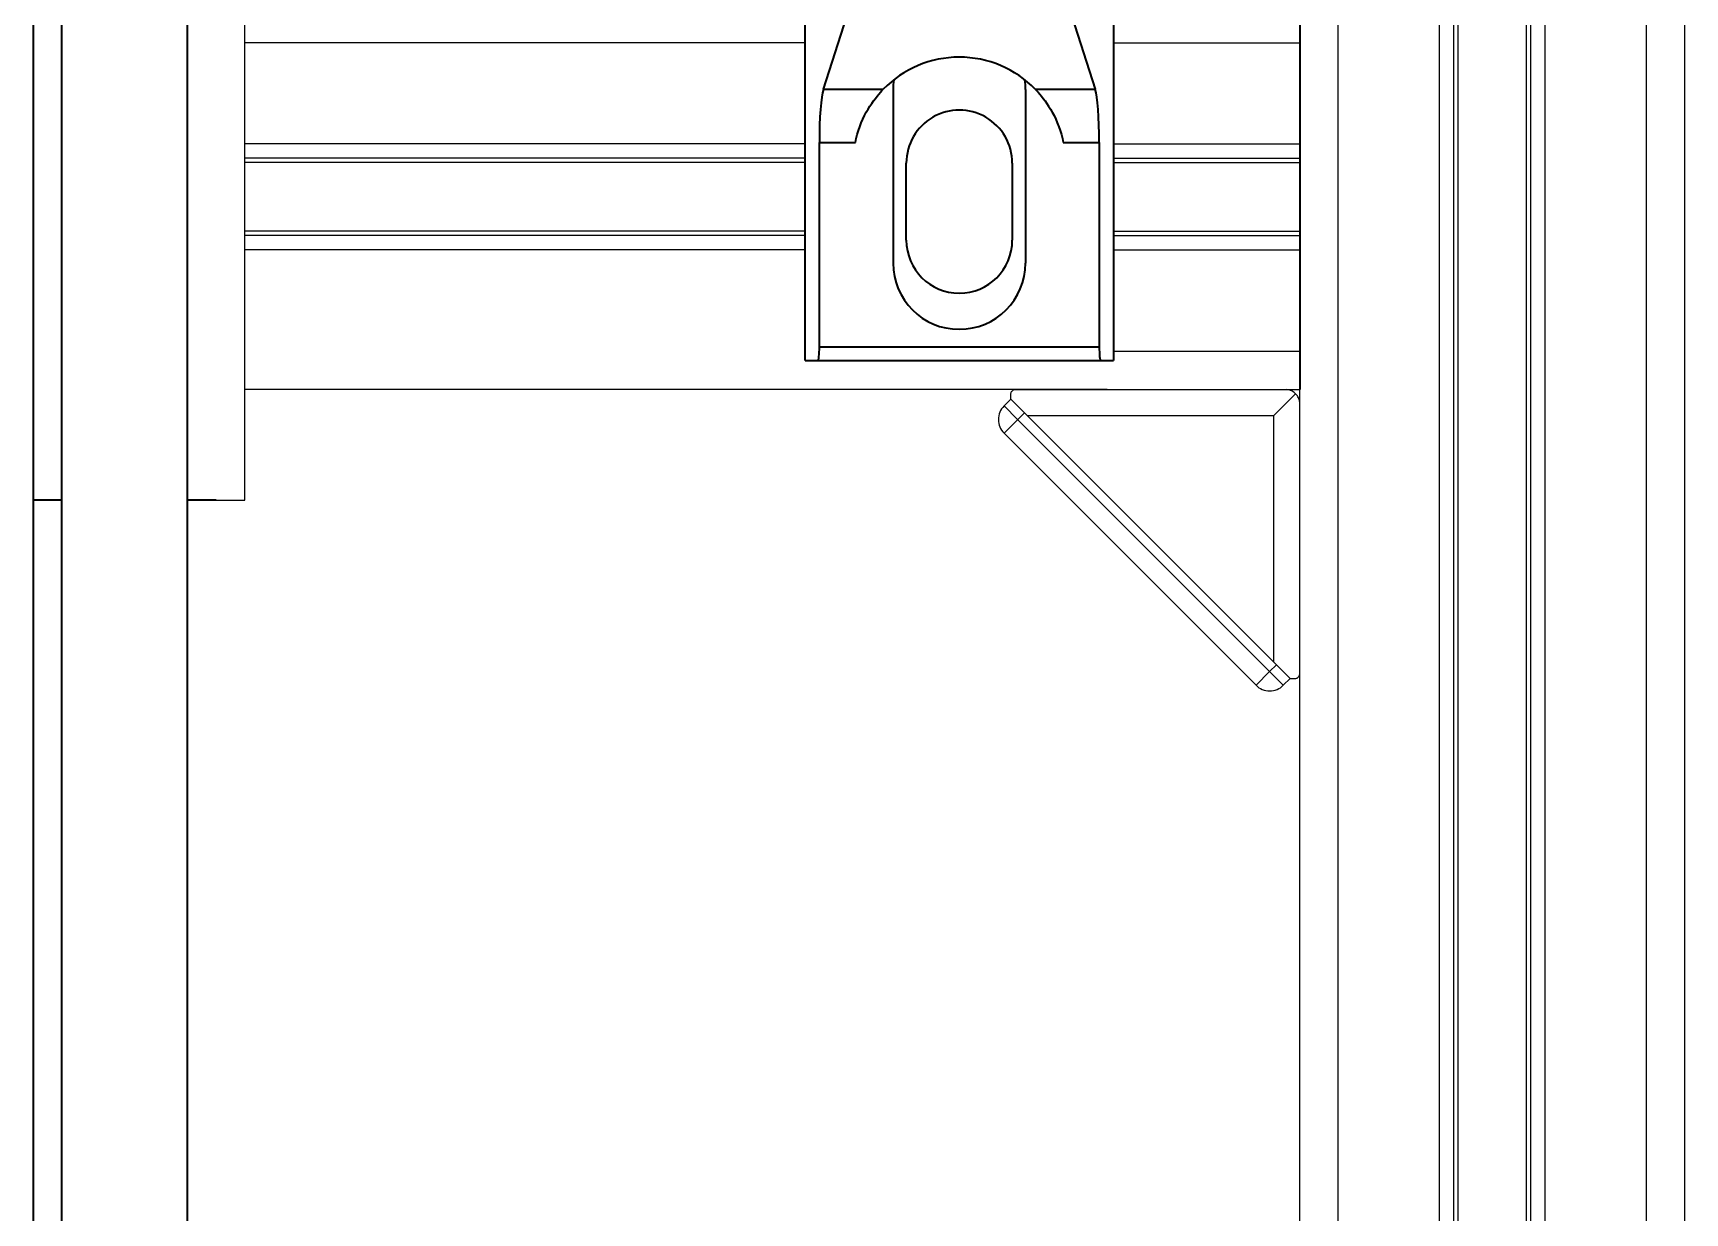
# Model space of a CAD drawing. Header units: millimetres. Extents: x -3183 to 3067, y 1033 to 2218.
# Drawn here: x -1491.2 to -1319.7, y 1908.3 to 2030.8 of the extents above; entities that cross this region are included whole.
import ezdxf

# ---------------------------------------------------------------- set-up
doc = ezdxf.new("R2010")
doc.units = ezdxf.units.MM
doc.linetypes.add('phl_thick', pattern=[0])
doc.layers.add('Kontury', color=7, linetype='Continuous', lineweight=35)
doc.layers.add('projection', color=7, linetype='Continuous')

msp = doc.modelspace()

# ---------------------------------------------------------------- linework, layer by layer
for p, q in [((-1469.18243, 1982.31257), (-1469.18243, 2130.80018)), ((-1411.01973, 2029.80018), (-1469.18243, 2029.80018)), ((-1411.01973, 2019.30018), (-1469.18243, 2019.30018)), ((-1411.01973, 2017.80018), (-1469.18243, 2017.80018)), ((-1411.01973, 2017.3578), (-1469.18243, 2017.3578)), ((-1411.01973, 2010.24257), (-1469.18243, 2010.24257)), ((-1411.01973, 2009.80018), (-1469.18243, 2009.80018)), ((-1411.01973, 2008.30018), (-1469.18243, 2008.30018)), ((-1379.68243, 1993.80018), (-1469.18243, 1993.80018)), ((-1472.18243, 1982.31257), (-1469.18243, 1982.31257))]:
    msp.add_line(p, q)
at = {"layer": 'Kontury'}
for p, q in [((-1491.18243, 2142.31257), (-1491.18243, 1765.03585)), ((-1488.18243, 1765.03585), (-1488.18243, 2142.31257)), ((-1475.18243, 2142.31257), (-1475.18243, 1765.03585)), ((-1409.13515, 2024.96154), (-1406.70011, 2032.52107)), ((-1383.33935, 2032.52107), (-1380.90431, 2024.96154)), ((-1359.68243, 2033.80018), (-1359.68243, 1993.80018)), ((-1411.01973, 1996.80018), (-1411.01973, 2031.80018)), ((-1379.01973, 2031.80018), (-1379.01973, 1996.80018)), ((-1409.13515, 2024.96154), (-1402.91299, 2024.96154)), ((-1404.10596, 2023.50021), (-1403.92046, 2023.7637)), ((-1403.92046, 2023.7637), (-1403.7334, 2024.01363)), ((-1403.7334, 2024.01363), (-1403.54826, 2024.24743)), ((-1403.54826, 2024.24743), (-1403.36919, 2024.46165)), ((-1403.36919, 2024.46165), (-1403.20065, 2024.65355)), ((-1403.20065, 2024.65355), (-1403.04716, 2024.82085)), ((-1403.04716, 2024.82085), (-1402.91299, 2024.96155)), ((-1401.89473, 2024.92518), (-1401.89473, 2024.92518)), ((-1401.89473, 2024.92518), (-1401.89473, 2006.92518)), ((-1388.14473, 2024.92518), (-1388.14473, 2024.92518)), ((-1388.14473, 2024.92518), (-1388.14473, 2006.92518)), ((-1387.12647, 2024.96154), (-1380.90431, 2024.96154)), ((-1387.12639, 2024.96148), (-1386.9923, 2024.82085)), ((-1386.9923, 2024.82085), (-1386.83881, 2024.65355)), ((-1386.83881, 2024.65355), (-1386.67028, 2024.46161)), ((-1386.67028, 2024.46161), (-1386.4912, 2024.24743)), ((-1386.4912, 2024.24743), (-1386.30606, 2024.01363)), ((-1386.30606, 2024.01363), (-1386.11901, 2023.7637)), ((-1386.11901, 2023.7637), (-1385.9335, 2023.50021)), ((-1405.03006, 2021.86013), (-1404.85431, 2022.22762)), ((-1404.85431, 2022.22762), (-1404.6712, 2022.57737)), ((-1404.6712, 2022.57737), (-1404.48342, 2022.90719)), ((-1404.48342, 2022.90719), (-1404.29396, 2023.21525)), ((-1404.29396, 2023.21525), (-1404.10596, 2023.50021)), ((-1385.9335, 2023.50021), (-1385.74551, 2023.21525)), ((-1385.74551, 2023.21525), (-1385.55604, 2022.90719)), ((-1385.55604, 2022.90719), (-1385.36826, 2022.57737)), ((-1385.36826, 2022.57737), (-1385.18515, 2022.22762)), ((-1385.18515, 2022.22762), (-1385.0094, 2021.86013)), ((-1405.61347, 2020.26182), (-1405.4893, 2020.6748)), ((-1405.4893, 2020.6748), (-1405.3495, 2021.08095)), ((-1405.3495, 2021.08095), (-1405.19581, 2021.47708)), ((-1405.19581, 2021.47708), (-1405.03006, 2021.86013)), ((-1385.0094, 2021.86013), (-1384.84365, 2021.47708)), ((-1384.84365, 2021.47708), (-1384.68996, 2021.08095)), ((-1384.68996, 2021.08095), (-1384.55016, 2020.67481)), ((-1384.55016, 2020.67481), (-1384.42599, 2020.26182)), ((-1409.54707, 2019.42999), (-1405.81158, 2019.42999)), ((-1409.54707, 1998.25018), (-1409.54707, 2019.42999)), ((-1405.81158, 2019.42999), (-1405.72109, 2019.84562)), ((-1405.72109, 2019.84562), (-1405.61347, 2020.26182)), ((-1384.42599, 2020.26182), (-1384.31837, 2019.84562)), ((-1384.31837, 2019.84562), (-1384.22788, 2019.42999)), ((-1384.22788, 2019.42999), (-1380.49239, 2019.42999)), ((-1380.49239, 2019.42999), (-1380.49239, 1998.25018)), ((-1400.51973, 2009.30018), (-1400.51973, 2017.30018)), ((-1400.51973, 2017.30018), (-1400.51973, 2017.30018)), ((-1389.51973, 2017.30018), (-1389.51973, 2009.30018)), ((-1389.51973, 2017.30018), (-1389.51973, 2017.30018)), ((-1400.51973, 2009.30018), (-1400.51973, 2009.30018)), ((-1389.51973, 2009.30018), (-1389.51973, 2009.30018)), ((-1401.89473, 2006.92518), (-1401.89473, 2006.92518)), ((-1388.14473, 2006.92518), (-1388.14473, 2006.92518)), ((-1409.54707, 1998.25018), (-1380.49239, 1998.25018)), ((-1411.01973, 1996.80018), (-1409.69434, 1996.80018)), ((-1409.69434, 1996.80018), (-1380.34512, 1996.80018)), ((-1380.34512, 1996.80018), (-1379.01973, 1996.80018)), ((-1488.18243, 1982.31257), (-1491.18243, 1982.31257)), ((-1472.18243, 1982.31257), (-1475.18243, 1982.31257))]:
    msp.add_line(p, q, dxfattribs=at)
for centre, radius, start, end in [((-1395.01973, 2024.92518), 6.875, 171.4464772, 180.0000198), ((-1395.01973, 2024.92518), 6.875, 0, 8.5535228), ((-1395.01973, 2017.30018), 5.5, 0, 180.0000198), ((-1395.01973, 2009.30018), 5.5, 180.0000198, 0), ((-1395.01973, 2006.92518), 6.875, 180.0000198, 0)]:
    msp.add_arc(centre, radius, start, end, dxfattribs=at)
for centre, major_axis, ratio, start_param, end_param in [((-1395.01973, 2017.30018), (0, -11), 1, 2.341286928, 3.941898379), ((-1408.95801, 2019.42999), (0, -5.8), 0.1015625, -2.836160034, -1.570796327), ((-1381.08145, 2019.42999), (0, 5.8), 0.1015625, -1.570796327, -0.305432619), ((-1409.69434, 1998.25018), (0, 1.45), 0.1015625, -3.141592654, -1.570796327), ((-1380.34512, 1998.25018), (0, -1.45), 0.1015625, -1.570796327, 0)]:
    msp.add_ellipse(centre, major_axis=major_axis, ratio=ratio, start_param=start_param, end_param=end_param, dxfattribs=at)
at = {"layer": 'projection', "color": 7, "linetype": 'phl_thick'}
for p, q in [((-1323.68243, 1731.53585), (-1323.68243, 2130.80018)), ((-1319.68243, 1731.53585), (-1319.68243, 2130.80018)), ((-1359.68243, 1731.53585), (-1359.68243, 2054.81257)), ((-1355.68243, 1731.53585), (-1355.68243, 2054.81257)), ((-1345.18243, 1731.53585), (-1345.18243, 2054.81257)), ((-1343.68243, 1731.53585), (-1343.68243, 2054.81257)), ((-1343.24004, 1731.53585), (-1343.24004, 2054.81257)), ((-1336.12481, 1731.53585), (-1336.12481, 2054.81257)), ((-1335.68243, 1731.53585), (-1335.68243, 2054.81257)), ((-1334.18243, 1731.53585), (-1334.18243, 2054.81257)), ((-1379.01973, 2029.80018), (-1359.68243, 2029.80018)), ((-1379.01973, 2019.30018), (-1359.68243, 2019.30018)), ((-1379.01973, 2017.80018), (-1359.68243, 2017.80018)), ((-1379.01973, 2017.3578), (-1359.68243, 2017.3578)), ((-1379.01973, 2010.24257), (-1359.68243, 2010.24257)), ((-1379.01973, 2009.80018), (-1359.68243, 2009.80018)), ((-1379.01973, 2008.30018), (-1359.68243, 2008.30018)), ((-1379.01973, 1997.80018), (-1359.68243, 1997.80018)), ((-1389.67253, 1993.31008), (-1389.66637, 1993.38875)), ((-1389.67253, 1992.81008), (-1389.67253, 1993.31008)), ((-1389.66637, 1993.38875), (-1389.64905, 1993.46148)), ((-1389.64905, 1993.46148), (-1389.62257, 1993.52793)), ((-1389.62257, 1993.52793), (-1389.58833, 1993.58777)), ((-1389.58833, 1993.58777), (-1389.5476, 1993.64072)), ((-1389.5476, 1993.64072), (-1389.50156, 1993.68656)), ((-1389.50156, 1993.68656), (-1389.45131, 1993.72515)), ((-1389.45131, 1993.72515), (-1389.39791, 1993.7564)), ((-1389.39791, 1993.7564), (-1389.34237, 1993.78035)), ((-1389.34237, 1993.78035), (-1389.28568, 1993.79711)), ((-1389.28568, 1993.79711), (-1389.22878, 1993.80691)), ((-1389.22878, 1993.80691), (-1389.17253, 1993.81008)), ((-1389.17253, 1993.81008), (-1365.17253, 1993.81008)), ((-1379.68243, 1993.80018), (-1359.68243, 1993.80018)), ((-1365.16263, 1993.80018), (-1365.17253, 1993.81008)), ((-1365.16263, 1993.80018), (-1361.00047, 1993.80018)), ((-1362.37253, 1991.11008), (-1360.11187, 1993.37074)), ((-1360.90597, 1993.7859), (-1361.00047, 1993.80018)), ((-1360.8108, 1993.76556), (-1360.90597, 1993.7859)), ((-1360.71571, 1993.73872), (-1360.8108, 1993.76556)), ((-1360.62144, 1993.70518), (-1360.71571, 1993.73872)), ((-1360.52869, 1993.66488), (-1360.62144, 1993.70518)), ((-1360.43825, 1993.61777), (-1360.52869, 1993.66488)), ((-1360.35068, 1993.56449), (-1360.43825, 1993.61777)), ((-1360.26666, 1993.50532), (-1360.35068, 1993.56449)), ((-1360.18684, 1993.44061), (-1360.26666, 1993.50532)), ((-1360.11187, 1993.37074), (-1360.18684, 1993.44061)), ((-1360.04199, 1993.29577), (-1360.11187, 1993.37074)), ((-1359.97729, 1993.21595), (-1360.04199, 1993.29577)), ((-1359.91811, 1993.13193), (-1359.97729, 1993.21595)), ((-1359.86484, 1993.04436), (-1359.91811, 1993.13193)), ((-1359.81773, 1992.95392), (-1359.86484, 1993.04436)), ((-1359.77743, 1992.86117), (-1359.81773, 1992.95392)), ((-1359.74389, 1992.7669), (-1359.77743, 1992.86117)), ((-1390.37532, 1992.09867), (-1389.66821, 1992.80577)), ((-1388.96111, 1990.68445), (-1390.37532, 1992.09867)), ((-1390.37532, 1989.27024), (-1388.254, 1991.39156)), ((-1388.69355, 1991.8311), (-1389.67253, 1992.81008)), ((-1388.254, 1991.39156), (-1388.69355, 1991.8311)), ((-1361.65151, 1964.78906), (-1388.254, 1991.39156)), ((-1359.71705, 1992.67181), (-1359.74389, 1992.7669)), ((-1359.69671, 1992.57664), (-1359.71705, 1992.67181)), ((-1359.68243, 1992.48213), (-1359.69671, 1992.57664)), ((-1359.68243, 1988.31998), (-1359.68243, 1992.48213)), ((-1362.79816, 1964.5215), (-1388.96111, 1990.68445)), ((-1387.97252, 1991.11008), (-1362.37253, 1991.11008)), ((-1362.37253, 1965.51008), (-1362.37253, 1991.11008)), ((-1364.21237, 1963.10729), (-1390.37532, 1989.27024)), ((-1359.67265, 1988.31021), (-1359.68243, 1988.31998)), ((-1359.67265, 1988.31021), (-1359.67253, 1988.31033)), ((-1359.67253, 1964.31008), (-1359.67253, 1988.31033)), ((-1364.21237, 1963.10729), (-1362.79816, 1964.5215)), ((-1362.79816, 1964.5215), (-1362.09105, 1965.22861)), ((-1361.38394, 1963.10729), (-1362.79816, 1964.5215)), ((-1360.67253, 1963.81008), (-1361.65151, 1964.78906)), ((-1361.38394, 1963.10729), (-1360.67684, 1963.81439)), ((-1360.67253, 1963.81008), (-1360.17253, 1963.81008)), ((-1360.17253, 1963.81008), (-1360.09386, 1963.81631)), ((-1360.09386, 1963.81631), (-1360.02113, 1963.83349)), ((-1360.02113, 1963.83349), (-1359.95468, 1963.86004)), ((-1359.95468, 1963.86004), (-1359.89484, 1963.89428)), ((-1359.89484, 1963.89428), (-1359.84189, 1963.93501)), ((-1359.84189, 1963.93501), (-1359.79605, 1963.98105)), ((-1359.79605, 1963.98105), (-1359.75746, 1964.0313)), ((-1359.75746, 1964.0313), (-1359.72621, 1964.0847)), ((-1359.72621, 1964.0847), (-1359.70226, 1964.14024)), ((-1359.70226, 1964.14024), (-1359.6855, 1964.19693)), ((-1359.6855, 1964.19693), (-1359.6757, 1964.25382)), ((-1359.6757, 1964.25382), (-1359.67253, 1964.31008))]:
    msp.add_line(p, q, dxfattribs=at)
for centre, start, end in [((-1388.96111, 1990.68445), 134.999985, 225.0000175), ((-1362.79816, 1964.5215), 224.9999825, 315.000015)]:
    msp.add_arc(centre, 2, start, end, dxfattribs=at)

doc.saveas('drawing.dxf')
